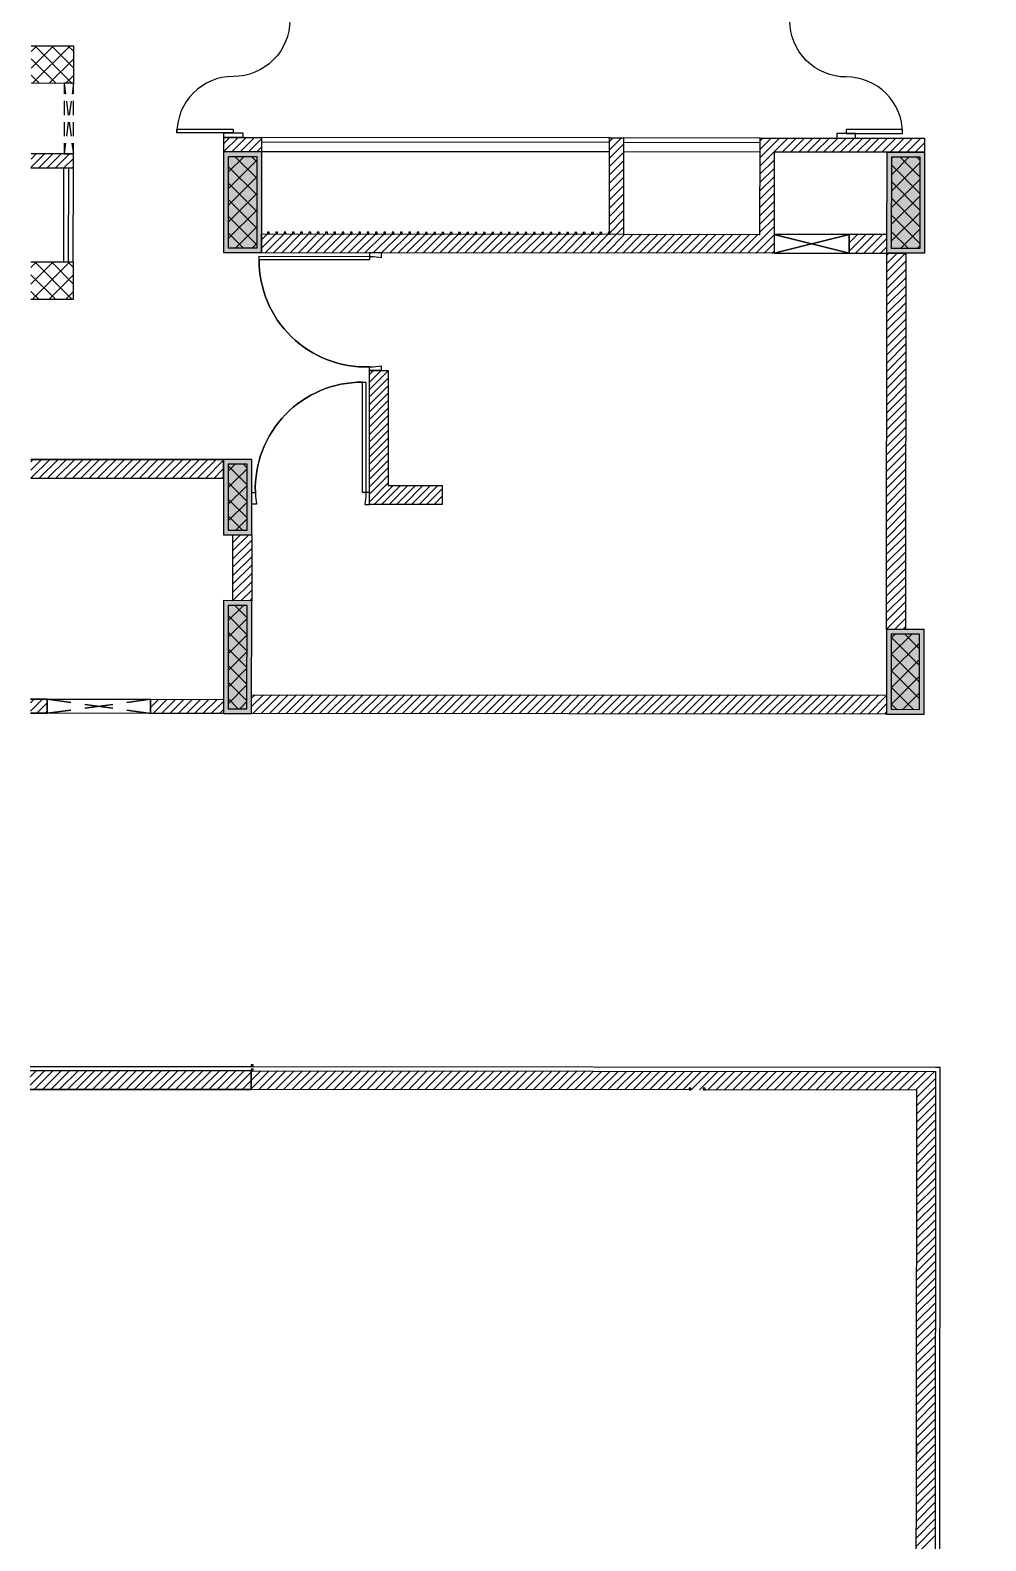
# Model space of a CAD drawing. Extents: x -957 to 3394, y -3 to 3008.
# Drawn here: x 23 to 422, y 627 to 1259 of the extents above; entities that cross this region are included whole.
import ezdxf

# ---------------------------------------------------------------- set-up
doc = ezdxf.new("R2010")
doc.units = 0
doc.header["$MEASUREMENT"] = 0
for name, color, linetype in [('PDF_DOOR', 7, 'CONTINUOUS'), ('PDF_ELEVATION_5_LIGHT', 7, 'CONTINUOUS'), ('PDF_ELEVATION_HIDDEN', 7, 'CONTINUOUS'), ('PDF_FRAMING-COLUMN', 7, 'CONTINUOUS'), ('PDF_FRAMING-COLUMN_HATCH', 7, 'CONTINUOUS'), ('PDF_FSM-PODIUM-FRAMING_-_S', 7, 'CONTINUOUS'), ('PDF_HATCH', 7, 'CONTINUOUS'), ('PDF_HATCH_-_AAC', 7, 'CONTINUOUS'), ('PDF_HATCH_-_WALL', 7, 'CONTINUOUS'), ('PDF_ID_FINISH_LINE', 7, 'CONTINUOUS'), ('PDF_TRI_ARC-KQ_DOOR___WIND', 7, 'CONTINUOUS'), ('PDF_WALL', 7, 'CONTINUOUS')]:
    doc.layers.add(name, color=color, linetype=linetype)

msp = doc.modelspace()

# ---------------------------------------------------------------- linework, layer by layer
at = {"layer": 'PDF_DOOR'}
for points in [[(164.58, 1163.19), (118.41, 1163.23), (118.41, 1164.69), (164.58, 1164.65)], [(164.58, 1163.19), (118.41, 1163.23), (118.41, 1164.69), (164.58, 1164.65)], [(169.5, 1166.14), (164.59, 1166.14), (164.58, 1164.65), (166.16, 1164.65), (169.5, 1164.17)], [(169.5, 1166.14), (164.59, 1166.14), (164.58, 1164.65), (166.16, 1164.65), (169.5, 1164.17)], [(169.46, 1116.98), (164.54, 1116.98), (164.55, 1118.47), (166.12, 1118.47), (169.46, 1118.94)], [(169.46, 1116.98), (164.54, 1116.98), (164.55, 1118.47), (166.12, 1118.47), (169.46, 1118.94)], [(161.55, 1065.85), (161.59, 1112.03), (163.04, 1112.03), (163.01, 1065.85)], [(161.55, 1065.85), (161.59, 1112.03), (163.04, 1112.03), (163.01, 1065.85)], [(115.33, 1060.98), (115.34, 1065.89), (116.83, 1065.89), (116.83, 1064.32), (117.3, 1060.98)], [(115.33, 1060.98), (115.34, 1065.89), (116.83, 1065.89), (116.83, 1064.32), (117.3, 1060.98)], [(164.5, 1060.94), (164.5, 1065.85), (163.01, 1065.85), (163, 1064.28), (162.53, 1060.94)], [(164.5, 1060.94), (164.5, 1065.85), (163.01, 1065.85), (163, 1064.28), (162.53, 1060.94)]]:
    msp.add_lwpolyline(points, close=True, dxfattribs=at)
for points in [[(118.41, 1163.23, 0.426627), (164.54, 1118.47, -0.426627)], [(161.59, 1112.03, 0.426645), (116.83, 1065.89, -0.426645)]]:
    msp.add_lwpolyline(points, format="xyb", close=True, dxfattribs=at)
at = {"layer": 'PDF_ELEVATION_5_LIGHT'}
for points in [[(264.92, 1214.24), (119.4, 1214.36)], [(327.85, 1214.18), (270.82, 1214.23)], [(264.91, 1208.34), (119.39, 1208.46)], [(264.92, 1212.27), (119.4, 1212.4)], [(327.84, 1208.28), (270.81, 1208.33)], [(327.85, 1212.21), (270.82, 1212.26)], [(36.76, 1162.32), (36.79, 1201.65)], [(36.76, 1162.32), (36.79, 1201.65)], [(38.73, 1162.32), (38.76, 1201.65)], [(38.73, 1162.32), (38.76, 1201.65)], [(40.69, 1162.32), (40.73, 1201.65)], [(40.69, 1162.32), (40.73, 1201.65)]]:
    msp.add_lwpolyline(points, dxfattribs=at)
for points in [[(365.18, 1173.84), (333.71, 1173.87), (333.71, 1166), (365.17, 1165.97)], [(333.71, 1173.87), (365.17, 1165.97)], [(365.18, 1173.84), (333.71, 1173.87), (333.71, 1166), (365.17, 1165.97)], [(333.71, 1166), (365.18, 1173.84)], [(72.98, 979.4), (72.98, 973.5), (29.72, 973.54), (29.72, 979.44)], [(72.98, 979.4), (72.98, 973.5), (29.72, 973.54), (29.72, 979.44)]]:
    msp.add_lwpolyline(points, close=True, dxfattribs=at)
at = {"layer": 'PDF_ELEVATION_HIDDEN'}
for points in [[(40.75, 1232.62), (40.76, 1237.05), (36.82, 1237.05), (36.82, 1232.63)], [(36.82, 1237.05), (37.42, 1232.53)], [(40.75, 1232.62), (40.76, 1237.05), (36.82, 1237.05), (36.82, 1232.62)], [(36.82, 1237.05), (37.42, 1232.53)], [(40.76, 1237.05), (40.15, 1232.53)], [(40.76, 1237.05), (40.15, 1232.53)], [(36.82, 1229.68), (36.81, 1223.78)], [(36.82, 1229.67), (36.81, 1223.78)], [(37.81, 1229.61), (38.58, 1223.76)], [(37.81, 1229.61), (38.58, 1223.76)], [(39.76, 1229.61), (38.97, 1223.76)], [(39.76, 1229.61), (38.97, 1223.76)], [(40.75, 1223.77), (40.75, 1229.67)], [(40.75, 1223.77), (40.75, 1229.67)], [(36.81, 1220.83), (36.8, 1214.93)], [(36.81, 1220.83), (36.8, 1214.93)], [(38.58, 1220.84), (37.8, 1214.99)], [(38.58, 1220.84), (37.8, 1214.99)], [(38.97, 1220.84), (39.75, 1214.99)], [(38.97, 1220.84), (39.75, 1214.99)], [(40.74, 1214.92), (40.74, 1220.82)], [(40.74, 1214.92), (40.74, 1220.82)], [(37.4, 1212.07), (36.8, 1207.55)], [(37.4, 1212.07), (36.8, 1207.55)], [(36.8, 1211.98), (36.8, 1207.55), (40.73, 1207.55), (40.74, 1211.97)], [(36.8, 1211.98), (36.8, 1207.55), (40.73, 1207.55), (40.74, 1211.97)], [(40.13, 1212.06), (40.73, 1207.55)], [(40.13, 1212.06), (40.73, 1207.55)]]:
    msp.add_lwpolyline(points, dxfattribs=at)
for points in [[(39.66, 978.08), (29.72, 979.44)], [(63.04, 978.06), (72.98, 979.4)], [(29.71, 973.54), (39.66, 974.89)], [(57.19, 975.67), (45.5, 977.27)], [(45.5, 975.68), (57.2, 977.26)], [(72.98, 973.5), (63.04, 974.87)]]:
    msp.add_lwpolyline(points, close=True, dxfattribs=at)
at = {"layer": 'PDF_FRAMING-COLUMN'}
for points in [[(103.66, 1208.48), (119.39, 1208.46), (119.36, 1166.18), (103.62, 1166.2)], [(103.66, 1208.48), (119.39, 1208.46), (119.36, 1166.18), (103.62, 1166.2)], [(380.94, 1208.24), (396.67, 1208.23), (396.63, 1165.95), (380.9, 1165.96)], [(380.94, 1208.24), (396.67, 1208.23), (396.63, 1165.95), (380.9, 1165.96)], [(105.62, 1206.51), (117.42, 1206.5), (117.39, 1168.15), (105.59, 1168.16)], [(105.62, 1206.51), (117.42, 1206.5), (117.39, 1168.15), (105.59, 1168.16)], [(382.9, 1206.27), (394.7, 1206.26), (394.67, 1167.91), (382.87, 1167.92)], [(382.9, 1206.27), (394.7, 1206.26), (394.67, 1167.91), (382.87, 1167.92)], [(115.32, 1048.2), (115.35, 1079.66), (103.55, 1079.67), (103.52, 1048.21)], [(115.32, 1048.2), (115.35, 1079.66), (103.55, 1079.67), (103.52, 1048.21)], [(113.36, 1050.16), (113.38, 1077.69), (105.51, 1077.7), (105.49, 1050.17)], [(113.36, 1050.16), (113.38, 1077.69), (105.51, 1077.7), (105.49, 1050.17)], [(103.5, 1020.67), (103.46, 973.48), (115.26, 973.47), (115.3, 1020.66)], [(103.5, 1020.67), (103.46, 973.48), (115.26, 973.47), (115.3, 1020.66)], [(105.46, 1018.71), (105.43, 975.44), (113.29, 975.44), (113.33, 1018.7)], [(105.46, 1018.71), (105.43, 975.44), (113.29, 975.44), (113.33, 1018.7)], [(380.74, 973.24), (396.47, 973.23), (396.5, 1008.62), (380.77, 1008.64)], [(382.71, 975.21), (394.5, 975.2), (394.53, 1006.66), (382.73, 1006.67)]]:
    msp.add_lwpolyline(points, close=True, dxfattribs=at)
at = {"layer": 'PDF_FRAMING-COLUMN_HATCH'}
for points in [[(23.04, 1243.41), (32.43, 1252.78)], [(23.05, 1250.36), (25.48, 1252.79)], [(23.64, 1237.06), (39.38, 1252.78)], [(40.28, 1237.04), (24.56, 1252.79)], [(40.76, 1243.52), (31.51, 1252.78)], [(40.77, 1250.47), (38.47, 1252.78)], [(33.33, 1237.05), (23.04, 1247.35)], [(30.59, 1237.05), (40.76, 1247.21)], [(26.37, 1237.06), (23.04, 1240.4)], [(37.54, 1237.05), (40.76, 1240.26)], [(22.96, 1153.03), (32.28, 1162.32)], [(22.97, 1159.98), (25.32, 1162.33)], [(33.32, 1146.59), (22.97, 1156.97)], [(23.48, 1146.6), (39.23, 1162.32)], [(40.28, 1146.59), (24.56, 1162.33)], [(30.44, 1146.59), (40.69, 1156.83)], [(40.68, 1153.13), (31.51, 1162.32)], [(40.69, 1160.09), (38.46, 1162.32)], [(26.37, 1146.6), (22.96, 1150.01)], [(37.39, 1146.59), (40.68, 1149.87)], [(382.72, 998.12), (391.29, 1006.66)], [(382.73, 1005.07), (384.33, 1006.67)], [(394.52, 993.53), (382.73, 1005.34)], [(394.53, 1000.49), (388.36, 1006.66)], [(382.72, 991.16), (394.53, 1002.95)], [(394.51, 986.58), (382.73, 998.39)], [(382.71, 984.21), (394.52, 996)], [(382.71, 977.26), (394.52, 989.05)], [(394.51, 979.63), (382.72, 991.44)], [(391.99, 975.2), (382.71, 984.49)], [(387.61, 975.2), (394.51, 982.09)], [(385.03, 975.2), (382.71, 977.53)]]:
    msp.add_lwpolyline(points, dxfattribs=at)
for points in [[(117.42, 1204.87), (105.61, 1193.08)], [(112.1, 1206.5), (105.62, 1200.03)], [(105.62, 1202.18), (117.41, 1190.37)], [(108.25, 1206.51), (117.42, 1197.32)], [(115.2, 1206.5), (117.42, 1204.27)], [(394.7, 1203.8), (382.89, 1192.02)], [(383.25, 1206.27), (382.9, 1205.92)], [(390.21, 1206.27), (382.9, 1198.97)], [(382.9, 1202.77), (394.69, 1190.96)], [(386.35, 1206.27), (394.69, 1197.91)], [(393.31, 1206.26), (394.7, 1204.87)], [(117.42, 1197.92), (105.61, 1186.13)], [(105.62, 1195.23), (117.4, 1183.42)], [(394.69, 1196.85), (382.88, 1185.06)], [(382.89, 1195.82), (394.68, 1184.01)], [(117.41, 1190.97), (105.6, 1179.18)], [(105.61, 1188.27), (117.4, 1176.46)], [(394.69, 1189.9), (382.88, 1178.11)], [(382.89, 1188.86), (394.68, 1177.05)], [(117.4, 1184.01), (105.6, 1172.22)], [(394.68, 1182.95), (382.87, 1171.16)], [(382.88, 1181.91), (394.67, 1170.1)], [(105.6, 1181.32), (117.39, 1169.51)], [(117.4, 1177.06), (108.48, 1168.16)], [(394.68, 1175.99), (386.59, 1167.92)], [(105.6, 1174.37), (111.8, 1168.16)], [(117.39, 1170.11), (115.44, 1168.15)], [(382.88, 1174.96), (389.9, 1167.92)], [(394.67, 1169.04), (393.54, 1167.92)], [(382.87, 1168.01), (382.95, 1167.92)], [(108.33, 1077.7), (105.51, 1074.89)], [(105.51, 1077.03), (113.37, 1069.16)], [(113.38, 1075.79), (105.51, 1067.93)], [(111.8, 1077.7), (113.38, 1076.11)], [(113.37, 1068.84), (105.5, 1060.98)], [(105.51, 1070.08), (113.37, 1062.2)], [(113.37, 1061.89), (105.49, 1054.03)], [(105.5, 1063.12), (113.36, 1055.25)], [(105.5, 1056.17), (111.49, 1050.17)], [(113.36, 1054.93), (108.59, 1050.17)], [(111.86, 1018.7), (105.46, 1012.31)], [(108.17, 1018.7), (113.33, 1013.54)], [(113.33, 1013.22), (105.45, 1005.36)], [(105.46, 1014.46), (113.32, 1006.58)], [(105.45, 1007.5), (113.31, 999.63)], [(113.32, 1006.27), (105.45, 998.41)], [(113.31, 999.31), (105.44, 991.45)], [(105.45, 1000.55), (113.31, 992.68)], [(113.31, 992.36), (105.43, 984.5)], [(105.44, 993.6), (113.3, 985.72)], [(105.44, 986.64), (113.3, 978.77)], [(113.3, 985.41), (105.43, 977.55)], [(105.43, 979.69), (109.68, 975.44)], [(113.3, 978.46), (110.27, 975.44)]]:
    msp.add_lwpolyline(points, close=True, dxfattribs=at)
for points in [[(103.66, 1208.48), (119.39, 1208.46), (103.62, 1166.2), (119.36, 1166.18)], [(103.66, 1208.48), (119.39, 1208.46), (103.62, 1166.2), (119.36, 1166.18)], [(380.94, 1208.24), (396.67, 1208.23), (380.9, 1165.96), (396.63, 1165.95)], [(380.94, 1208.24), (396.67, 1208.23), (380.9, 1165.96), (396.63, 1165.95)], [(105.62, 1206.51), (117.42, 1206.5), (105.59, 1168.16), (117.39, 1168.15)], [(105.62, 1206.51), (117.42, 1206.5), (105.59, 1168.16), (117.39, 1168.15)], [(382.9, 1206.27), (394.7, 1206.26), (382.87, 1167.92), (394.67, 1167.91)], [(382.9, 1206.27), (394.7, 1206.26), (382.87, 1167.92), (394.67, 1167.91)], [(115.32, 1048.2), (115.35, 1079.66), (103.52, 1048.21), (103.55, 1079.67)], [(115.32, 1048.2), (115.35, 1079.66), (103.52, 1048.21), (103.55, 1079.67)], [(113.36, 1050.16), (113.38, 1077.69), (105.49, 1050.17), (105.51, 1077.7)], [(113.36, 1050.16), (113.38, 1077.69), (105.49, 1050.17), (105.51, 1077.7)], [(103.5, 1020.67), (103.46, 973.48), (115.3, 1020.66), (115.26, 973.47)], [(103.5, 1020.67), (103.46, 973.48), (115.3, 1020.66), (115.26, 973.47)], [(105.46, 1018.71), (105.43, 975.44), (113.33, 1018.7), (113.29, 975.44)], [(105.46, 1018.71), (105.43, 975.44), (113.33, 1018.7), (113.29, 975.44)], [(380.74, 973.24), (396.47, 973.23), (380.77, 1008.64), (396.5, 1008.62)], [(382.71, 975.21), (394.5, 975.2), (382.73, 1006.67), (394.53, 1006.66)]]:
    msp.add_solid(points, dxfattribs=at)
at = {"layer": 'PDF_FSM-PODIUM-FRAMING_-_S'}
for points in [[(23.05, 1252.79), (40.77, 1252.78), (40.76, 1237.04), (23.03, 1237.06)], [(22.97, 1162.33), (40.69, 1162.32), (40.68, 1146.58), (22.96, 1146.6)]]:
    msp.add_lwpolyline(points, dxfattribs=at)
at = {"layer": 'PDF_HATCH'}
for points in [[(115.12, 816.52), (122.62, 824.01)], [(115.13, 823.48), (115.67, 824.01)], [(115.13, 820), (119.14, 824.01)], [(118.22, 816.14), (126.1, 824)], [(121.7, 816.14), (129.57, 824)], [(125.18, 816.14), (133.05, 824)], [(128.65, 816.14), (136.52, 823.99)], [(132.13, 816.13), (140, 823.99)], [(135.6, 816.13), (143.48, 823.99)], [(139.08, 816.13), (146.95, 823.99)], [(142.56, 816.12), (150.43, 823.98)], [(146.03, 816.12), (153.91, 823.98)], [(149.51, 816.12), (157.38, 823.98)], [(152.99, 816.11), (160.86, 823.97)], [(156.46, 816.11), (164.34, 823.97)], [(159.94, 816.11), (167.81, 823.97)], [(163.42, 816.11), (171.29, 823.96)], [(166.89, 816.1), (174.76, 823.96)], [(170.37, 816.1), (178.24, 823.96)], [(173.84, 816.1), (181.72, 823.96)], [(177.32, 816.09), (185.19, 823.95)], [(180.8, 816.09), (188.67, 823.95)], [(184.27, 816.09), (192.15, 823.95)], [(187.75, 816.08), (195.62, 823.94)], [(191.23, 816.08), (199.1, 823.94)], [(194.7, 816.08), (202.57, 823.94)], [(198.18, 816.08), (206.05, 823.94)], [(201.65, 816.07), (209.53, 823.93)], [(205.13, 816.07), (213, 823.93)], [(208.61, 816.07), (216.48, 823.93)], [(212.08, 816.06), (219.96, 823.92)], [(215.56, 816.06), (223.43, 823.92)], [(219.04, 816.06), (226.91, 823.92)], [(222.51, 816.06), (230.39, 823.91)], [(225.99, 816.05), (233.86, 823.91)], [(229.47, 816.05), (237.34, 823.91)], [(232.94, 816.05), (240.81, 823.91)], [(236.42, 816.04), (244.29, 823.9)], [(239.89, 816.04), (247.77, 823.9)], [(243.37, 816.04), (251.24, 823.9)], [(246.85, 816.03), (254.72, 823.89)], [(250.32, 816.03), (258.2, 823.89)], [(253.8, 816.03), (261.67, 823.89)], [(257.28, 816.03), (265.15, 823.88)], [(260.75, 816.02), (268.63, 823.88)], [(264.23, 816.02), (272.1, 823.88)], [(267.71, 816.02), (275.58, 823.88)], [(271.18, 816.01), (279.05, 823.87)], [(274.66, 816.01), (282.53, 823.87)], [(278.13, 816.01), (286.01, 823.87)], [(281.61, 816), (289.48, 823.86)], [(285.09, 816), (292.96, 823.86)], [(288.56, 816), (296.44, 823.86)], [(292.04, 816), (299.91, 823.85)], [(295.52, 815.99), (303.39, 823.85)], [(298.99, 815.99), (306.86, 823.85)], [(302.47, 815.99), (310.34, 823.85)], [(305.94, 815.98), (313.82, 823.84)], [(309.42, 815.98), (317.29, 823.84)], [(312.9, 815.98), (320.77, 823.84)], [(316.37, 815.97), (324.25, 823.83)], [(319.85, 815.97), (327.72, 823.83)], [(323.33, 815.97), (331.2, 823.83)], [(326.8, 815.97), (334.68, 823.83)], [(330.28, 815.96), (338.15, 823.82)], [(333.76, 815.96), (341.63, 823.82)], [(337.23, 815.96), (345.1, 823.82)], [(340.71, 815.95), (348.58, 823.81)], [(344.18, 815.95), (352.06, 823.81)], [(347.66, 815.95), (355.53, 823.81)], [(351.14, 815.95), (359.01, 823.8)], [(354.61, 815.94), (362.49, 823.8)], [(358.09, 815.94), (365.96, 823.8)], [(361.57, 815.94), (369.44, 823.8)], [(365.04, 815.93), (372.92, 823.79)], [(368.52, 815.93), (376.39, 823.79)], [(372, 815.93), (379.87, 823.79)], [(375.47, 815.92), (383.34, 823.78)], [(378.95, 815.92), (386.82, 823.78)], [(382.42, 815.92), (390.3, 823.78)], [(385.9, 815.92), (393.77, 823.77)], [(389.38, 815.91), (397.25, 823.77)], [(392.85, 815.91), (400.73, 823.77)], [(393.38, 812.96), (401.26, 820.82)], [(393.38, 809.49), (401.25, 817.35)], [(393.37, 802.54), (401.25, 810.39)], [(393.38, 806.01), (401.25, 813.87)], [(393.37, 799.06), (401.24, 806.92)], [(393.37, 795.58), (401.24, 803.44)], [(393.36, 792.11), (401.24, 799.97)], [(393.36, 788.63), (401.23, 796.49)], [(393.36, 785.15), (401.23, 793.01)], [(393.35, 778.2), (401.23, 786.06)], [(393.36, 781.68), (401.23, 789.54)], [(393.35, 774.72), (401.22, 782.58)], [(393.35, 771.25), (401.22, 779.11)], [(393.34, 767.77), (401.22, 775.63)], [(393.34, 764.3), (401.21, 772.16)], [(393.34, 760.82), (401.21, 768.68)], [(393.34, 757.34), (401.21, 765.2)], [(393.33, 753.87), (401.21, 761.73)], [(393.33, 750.39), (401.2, 758.25)], [(393.33, 746.91), (401.2, 754.77)], [(393.32, 743.44), (401.2, 751.3)], [(393.32, 739.96), (401.19, 747.82)], [(393.31, 733.01), (401.19, 740.87)], [(393.32, 736.49), (401.19, 744.34)], [(393.31, 729.53), (401.18, 737.39)], [(393.31, 726.06), (401.18, 733.92)], [(393.3, 719.1), (401.18, 726.96)], [(393.31, 722.58), (401.18, 730.44)], [(393.3, 715.63), (401.17, 723.49)], [(393.29, 708.67), (401.17, 716.53)], [(393.3, 712.15), (401.17, 720.01)], [(393.29, 705.2), (401.16, 713.06)], [(393.29, 701.72), (401.16, 709.58)], [(393.28, 698.25), (401.16, 706.1)], [(393.28, 694.77), (401.15, 702.63)], [(393.28, 691.29), (401.15, 699.15)], [(393.28, 687.82), (401.15, 695.68)], [(393.27, 684.34), (401.15, 692.2)], [(393.27, 680.86), (401.14, 688.72)], [(393.27, 677.39), (401.14, 685.25)], [(393.26, 673.91), (401.14, 681.77)], [(393.26, 670.43), (401.13, 678.29)], [(393.25, 663.48), (401.13, 671.34)], [(393.26, 666.96), (401.13, 674.82)], [(393.25, 660.01), (401.12, 667.87)], [(393.25, 656.53), (401.12, 664.39)], [(393.24, 649.58), (401.12, 657.44)], [(393.25, 653.05), (401.12, 660.91)], [(393.24, 646.1), (401.11, 653.96)], [(393.23, 639.15), (401.11, 647.01)], [(393.24, 642.62), (401.11, 650.48)], [(393.23, 635.67), (401.1, 643.53)], [(393.23, 632.2), (401.1, 640.05)], [(393.22, 625.24), (401.1, 633.1)], [(393.23, 628.72), (401.1, 636.58)], [(393.22, 621.77), (401.09, 629.63)]]:
    msp.add_lwpolyline(points, dxfattribs=at)
at = {"layer": 'PDF_HATCH_-_AAC'}
for points in [[(103.66, 1211.95), (106.08, 1214.37)], [(103.66, 1208.48), (109.56, 1214.37)], [(107.14, 1208.47), (113.03, 1214.36)], [(110.61, 1208.47), (116.51, 1214.36)], [(114.09, 1208.47), (119.4, 1213.77)], [(117.57, 1208.47), (119.39, 1210.29)]]:
    msp.add_lwpolyline(points, dxfattribs=at)
for points in [[(266.49, 1214.24), (264.92, 1212.67)], [(269.96, 1214.23), (264.92, 1209.19)], [(332.53, 1214.18), (327.84, 1209.49)], [(332.53, 1214.18), (327.84, 1209.49)], [(336.01, 1214.17), (327.84, 1206.02)], [(339.48, 1214.17), (327.84, 1202.54)], [(336.01, 1214.17), (327.84, 1206.02)], [(339.48, 1214.17), (327.84, 1202.54)], [(329.05, 1214.18), (327.85, 1212.97)], [(329.05, 1214.18), (327.85, 1212.97)], [(342.96, 1214.17), (337.06, 1208.28)], [(342.96, 1214.17), (337.06, 1208.28)], [(346.44, 1214.16), (340.54, 1208.27)], [(346.44, 1214.16), (340.54, 1208.27)], [(349.91, 1214.16), (344.01, 1208.27)], [(349.91, 1214.16), (344.01, 1208.27)], [(353.39, 1214.16), (347.49, 1208.27)], [(353.39, 1214.16), (347.49, 1208.27)], [(356.87, 1214.16), (350.97, 1208.26)], [(356.87, 1214.16), (350.97, 1208.26)], [(360.34, 1214.15), (354.44, 1208.26)], [(360.34, 1214.15), (354.44, 1208.26)], [(363.82, 1214.15), (357.92, 1208.26)], [(363.82, 1214.15), (357.92, 1208.26)], [(367.3, 1214.15), (361.39, 1208.26)], [(367.3, 1214.15), (361.39, 1208.26)], [(370.77, 1214.15), (364.87, 1208.25)], [(370.77, 1214.15), (364.87, 1208.25)], [(374.25, 1214.14), (368.35, 1208.25)], [(374.25, 1214.14), (368.35, 1208.25)], [(377.73, 1214.14), (371.82, 1208.25)], [(377.73, 1214.14), (371.82, 1208.25)], [(381.2, 1214.14), (375.3, 1208.24)], [(381.2, 1214.14), (375.3, 1208.24)], [(384.68, 1214.13), (378.78, 1208.24)], [(384.68, 1214.13), (378.78, 1208.24)], [(388.16, 1214.13), (382.25, 1208.24)], [(388.16, 1214.13), (382.25, 1208.24)], [(391.63, 1214.13), (385.73, 1208.23)], [(391.63, 1214.13), (385.73, 1208.23)], [(395.11, 1214.13), (389.21, 1208.23)], [(395.11, 1214.13), (389.21, 1208.23)], [(270.82, 1211.61), (264.91, 1205.72)], [(270.81, 1208.14), (264.91, 1202.24)], [(396.67, 1212.21), (392.68, 1208.23)], [(396.67, 1212.21), (392.68, 1208.23)], [(396.67, 1208.74), (396.16, 1208.23)], [(396.67, 1208.74), (396.16, 1208.23)], [(270.81, 1201.18), (264.9, 1195.29)], [(270.81, 1204.66), (264.91, 1198.77)], [(333.74, 1204.96), (327.83, 1199.07)], [(333.74, 1204.96), (327.83, 1199.07)], [(333.74, 1201.48), (327.83, 1195.59)], [(333.74, 1201.48), (327.83, 1195.59)], [(270.8, 1197.71), (264.9, 1191.81)], [(270.8, 1194.23), (264.9, 1188.34)], [(333.73, 1198.01), (327.83, 1192.11)], [(333.73, 1198.01), (327.83, 1192.11)], [(333.73, 1194.53), (327.83, 1188.64)], [(333.73, 1194.53), (327.83, 1188.64)], [(270.8, 1190.75), (264.89, 1184.86)], [(333.73, 1191.05), (327.82, 1185.16)], [(333.73, 1191.05), (327.82, 1185.16)], [(270.8, 1187.28), (264.89, 1181.38)], [(270.79, 1183.8), (264.89, 1177.91)], [(333.72, 1187.58), (327.82, 1181.68)], [(333.72, 1187.58), (327.82, 1181.68)], [(333.72, 1184.1), (327.82, 1178.21)], [(333.72, 1184.1), (327.82, 1178.21)], [(270.79, 1176.85), (259.98, 1166.06)], [(270.79, 1180.33), (264.89, 1174.43)], [(333.72, 1177.15), (322.56, 1166.01)], [(333.72, 1177.15), (322.56, 1166.01)], [(333.72, 1180.63), (327.81, 1174.73)], [(333.72, 1180.63), (327.81, 1174.73)], [(121.85, 1174.05), (119.36, 1171.56)], [(121.85, 1174.05), (119.36, 1171.56)], [(125.32, 1174.04), (119.36, 1168.09)], [(125.32, 1174.04), (119.36, 1168.09)], [(128.8, 1174.04), (120.93, 1166.18)], [(128.8, 1174.04), (120.93, 1166.18)], [(121.85, 1174.05), (122.58, 1174.05), (122.58, 1174.78), (121.85, 1174.78)], [(121.85, 1174.05), (122.58, 1174.05), (122.58, 1174.78), (121.85, 1174.78)], [(132.28, 1174.04), (124.4, 1166.18)], [(132.28, 1174.04), (124.4, 1166.18)], [(125.32, 1174.04), (126.06, 1174.04), (126.06, 1174.78), (125.32, 1174.78)], [(125.32, 1174.04), (126.06, 1174.04), (126.06, 1174.78), (125.32, 1174.78)], [(135.75, 1174.03), (127.88, 1166.18)], [(135.75, 1174.03), (127.88, 1166.18)], [(128.8, 1174.04), (129.53, 1174.04), (129.53, 1174.77), (128.8, 1174.77)], [(128.8, 1174.04), (129.53, 1174.04), (129.53, 1174.77), (128.8, 1174.77)], [(139.23, 1174.03), (131.36, 1166.17)], [(139.23, 1174.03), (131.36, 1166.17)], [(132.28, 1174.04), (133.01, 1174.04), (133.01, 1174.77), (132.28, 1174.77)], [(132.28, 1174.04), (133.01, 1174.04), (133.01, 1174.77), (132.28, 1174.77)], [(142.71, 1174.03), (134.83, 1166.17)], [(142.71, 1174.03), (134.83, 1166.17)], [(135.75, 1174.03), (136.49, 1174.03), (136.49, 1174.77), (135.75, 1174.77)], [(135.75, 1174.03), (136.49, 1174.03), (136.49, 1174.77), (135.75, 1174.77)], [(146.18, 1174.03), (138.31, 1166.17)], [(146.18, 1174.03), (138.31, 1166.17)], [(139.23, 1174.03), (139.96, 1174.03), (139.96, 1174.76), (139.23, 1174.76)], [(139.23, 1174.03), (139.96, 1174.03), (139.96, 1174.76), (139.23, 1174.76)], [(149.66, 1174.02), (141.79, 1166.16)], [(149.66, 1174.02), (141.79, 1166.16)], [(142.71, 1174.03), (143.44, 1174.03), (143.44, 1174.76), (142.71, 1174.76)], [(142.71, 1174.03), (143.44, 1174.03), (143.44, 1174.76), (142.71, 1174.76)], [(153.13, 1174.02), (145.26, 1166.16)], [(153.13, 1174.02), (145.26, 1166.16)], [(146.18, 1174.03), (146.92, 1174.02), (146.92, 1174.76), (146.18, 1174.76)], [(146.18, 1174.03), (146.92, 1174.02), (146.92, 1174.76), (146.18, 1174.76)], [(156.61, 1174.02), (148.74, 1166.16)], [(156.61, 1174.02), (148.74, 1166.16)], [(149.66, 1174.02), (150.39, 1174.02), (150.39, 1174.76), (149.66, 1174.76)], [(149.66, 1174.02), (150.39, 1174.02), (150.39, 1174.76), (149.66, 1174.76)], [(160.09, 1174.01), (152.21, 1166.15)], [(160.09, 1174.01), (152.21, 1166.15)], [(153.13, 1174.02), (153.87, 1174.02), (153.87, 1174.75), (153.14, 1174.75)], [(153.13, 1174.02), (153.87, 1174.02), (153.87, 1174.75), (153.14, 1174.75)], [(163.56, 1174.01), (155.69, 1166.15)], [(163.56, 1174.01), (155.69, 1166.15)], [(156.61, 1174.02), (157.34, 1174.02), (157.34, 1174.75), (156.61, 1174.75)], [(156.61, 1174.02), (157.34, 1174.02), (157.34, 1174.75), (156.61, 1174.75)], [(167.04, 1174.01), (159.17, 1166.15)], [(167.04, 1174.01), (159.17, 1166.15)], [(160.09, 1174.01), (160.82, 1174.01), (160.82, 1174.75), (160.09, 1174.75)], [(160.09, 1174.01), (160.82, 1174.01), (160.82, 1174.75), (160.09, 1174.75)], [(170.52, 1174), (162.64, 1166.15)], [(170.52, 1174), (162.64, 1166.15)], [(163.56, 1174.01), (164.3, 1174.01), (164.3, 1174.74), (163.56, 1174.74)], [(163.56, 1174.01), (164.3, 1174.01), (164.3, 1174.74), (163.56, 1174.74)], [(173.99, 1174), (166.12, 1166.14)], [(173.99, 1174), (166.12, 1166.14)], [(167.04, 1174.01), (167.77, 1174.01), (167.77, 1174.74), (167.04, 1174.74)], [(167.04, 1174.01), (167.77, 1174.01), (167.77, 1174.74), (167.04, 1174.74)], [(177.47, 1174), (169.6, 1166.14)], [(177.47, 1174), (169.6, 1166.14)], [(170.52, 1174), (171.25, 1174), (171.25, 1174.74), (170.52, 1174.74)], [(170.52, 1174), (171.25, 1174), (171.25, 1174.74), (170.52, 1174.74)], [(180.95, 1174), (173.07, 1166.14)], [(180.95, 1174), (173.07, 1166.14)], [(173.99, 1174), (174.73, 1174), (174.73, 1174.73), (173.99, 1174.73)], [(173.99, 1174), (174.73, 1174), (174.73, 1174.73), (173.99, 1174.73)], [(184.42, 1173.99), (176.55, 1166.13)], [(184.42, 1173.99), (176.55, 1166.13)], [(177.47, 1174), (178.2, 1174), (178.2, 1174.73), (177.47, 1174.73)], [(177.47, 1174), (178.2, 1174), (178.2, 1174.73), (177.47, 1174.73)], [(187.9, 1173.99), (180.03, 1166.13)], [(187.9, 1173.99), (180.03, 1166.13)], [(180.95, 1174), (181.68, 1174), (181.68, 1174.73), (180.95, 1174.73)], [(180.95, 1174), (181.68, 1174), (181.68, 1174.73), (180.95, 1174.73)], [(191.37, 1173.99), (183.5, 1166.13)], [(191.37, 1173.99), (183.5, 1166.13)], [(184.42, 1173.99), (185.16, 1173.99), (185.16, 1174.73), (184.42, 1174.73)], [(184.42, 1173.99), (185.16, 1173.99), (185.16, 1174.73), (184.42, 1174.73)], [(194.85, 1173.98), (186.98, 1166.12)], [(194.85, 1173.98), (186.98, 1166.12)], [(187.9, 1173.99), (188.63, 1173.99), (188.63, 1174.72), (187.9, 1174.72)], [(187.9, 1173.99), (188.63, 1173.99), (188.63, 1174.72), (187.9, 1174.72)], [(198.33, 1173.98), (190.45, 1166.12)], [(198.33, 1173.98), (190.45, 1166.12)], [(191.37, 1173.99), (192.11, 1173.99), (192.11, 1174.72), (191.38, 1174.72)], [(191.37, 1173.99), (192.11, 1173.99), (192.11, 1174.72), (191.38, 1174.72)], [(201.8, 1173.98), (193.93, 1166.12)], [(201.8, 1173.98), (193.93, 1166.12)], [(194.85, 1173.98), (195.58, 1173.98), (195.58, 1174.72), (194.85, 1174.72)], [(194.85, 1173.98), (195.58, 1173.98), (195.58, 1174.72), (194.85, 1174.72)], [(205.28, 1173.98), (197.41, 1166.12)], [(205.28, 1173.98), (197.41, 1166.12)], [(198.33, 1173.98), (199.06, 1173.98), (199.06, 1174.71), (198.33, 1174.71)], [(198.33, 1173.98), (199.06, 1173.98), (199.06, 1174.71), (198.33, 1174.71)], [(208.76, 1173.97), (200.88, 1166.11)], [(208.76, 1173.97), (200.88, 1166.11)], [(201.8, 1173.98), (202.54, 1173.98), (202.54, 1174.71), (201.8, 1174.71)], [(201.8, 1173.98), (202.54, 1173.98), (202.54, 1174.71), (201.8, 1174.71)], [(212.23, 1173.97), (204.36, 1166.11)], [(212.23, 1173.97), (204.36, 1166.11)], [(205.28, 1173.98), (206.01, 1173.97), (206.01, 1174.71), (205.28, 1174.71)], [(205.28, 1173.98), (206.01, 1173.97), (206.01, 1174.71), (205.28, 1174.71)], [(215.71, 1173.97), (207.84, 1166.11)], [(215.71, 1173.97), (207.84, 1166.11)], [(208.76, 1173.97), (209.49, 1173.97), (209.49, 1174.7), (208.76, 1174.71)], [(208.76, 1173.97), (209.49, 1173.97), (209.49, 1174.7), (208.76, 1174.71)], [(219.19, 1173.96), (211.31, 1166.1)], [(219.19, 1173.96), (211.31, 1166.1)], [(212.23, 1173.97), (212.97, 1173.97), (212.97, 1174.7), (212.23, 1174.7)], [(212.23, 1173.97), (212.97, 1173.97), (212.97, 1174.7), (212.23, 1174.7)], [(222.66, 1173.96), (214.79, 1166.1)], [(222.66, 1173.96), (214.79, 1166.1)], [(215.71, 1173.97), (216.44, 1173.97), (216.44, 1174.7), (215.71, 1174.7)], [(215.71, 1173.97), (216.44, 1173.97), (216.44, 1174.7), (215.71, 1174.7)], [(226.14, 1173.96), (218.27, 1166.1)], [(226.14, 1173.96), (218.27, 1166.1)], [(219.19, 1173.96), (219.92, 1173.96), (219.92, 1174.7), (219.19, 1174.7)], [(219.19, 1173.96), (219.92, 1173.96), (219.92, 1174.7), (219.19, 1174.7)], [(229.61, 1173.95), (221.74, 1166.09)], [(229.61, 1173.95), (221.74, 1166.09)], [(222.66, 1173.96), (223.39, 1173.96), (223.4, 1174.69), (222.66, 1174.69)], [(222.66, 1173.96), (223.39, 1173.96), (223.4, 1174.69), (222.66, 1174.69)], [(233.09, 1173.95), (225.22, 1166.09)], [(233.09, 1173.95), (225.22, 1166.09)], [(226.14, 1173.96), (226.87, 1173.96), (226.87, 1174.69), (226.14, 1174.69)], [(226.14, 1173.96), (226.87, 1173.96), (226.87, 1174.69), (226.14, 1174.69)], [(236.57, 1173.95), (228.69, 1166.09)], [(236.57, 1173.95), (228.69, 1166.09)], [(229.61, 1173.95), (230.35, 1173.95), (230.35, 1174.69), (229.61, 1174.69)], [(229.61, 1173.95), (230.35, 1173.95), (230.35, 1174.69), (229.61, 1174.69)], [(240.04, 1173.95), (232.17, 1166.09)], [(240.04, 1173.95), (232.17, 1166.09)], [(233.09, 1173.95), (233.82, 1173.95), (233.82, 1174.68), (233.09, 1174.68)], [(233.09, 1173.95), (233.82, 1173.95), (233.82, 1174.68), (233.09, 1174.68)], [(243.52, 1173.94), (235.65, 1166.08)], [(243.52, 1173.94), (235.65, 1166.08)], [(236.57, 1173.95), (237.3, 1173.95), (237.3, 1174.68), (236.57, 1174.68)], [(236.57, 1173.95), (237.3, 1173.95), (237.3, 1174.68), (236.57, 1174.68)], [(247, 1173.94), (239.12, 1166.08)], [(247, 1173.94), (239.12, 1166.08)], [(240.04, 1173.95), (240.78, 1173.94), (240.78, 1174.68), (240.04, 1174.68)], [(240.04, 1173.95), (240.78, 1173.94), (240.78, 1174.68), (240.04, 1174.68)], [(250.47, 1173.94), (242.6, 1166.08)], [(250.47, 1173.94), (242.6, 1166.08)], [(243.52, 1173.94), (244.25, 1173.94), (244.25, 1174.67), (243.52, 1174.68)], [(243.52, 1173.94), (244.25, 1173.94), (244.25, 1174.67), (243.52, 1174.68)], [(253.95, 1173.93), (246.08, 1166.07)], [(253.95, 1173.93), (246.08, 1166.07)], [(247, 1173.94), (247.73, 1173.94), (247.73, 1174.67), (247, 1174.67)], [(247, 1173.94), (247.73, 1173.94), (247.73, 1174.67), (247, 1174.67)], [(257.42, 1173.93), (249.55, 1166.07)], [(257.42, 1173.93), (249.55, 1166.07)], [(250.47, 1173.94), (251.21, 1173.94), (251.21, 1174.67), (250.47, 1174.67)], [(250.47, 1173.94), (251.21, 1173.94), (251.21, 1174.67), (250.47, 1174.67)], [(260.9, 1173.93), (253.03, 1166.07)], [(260.9, 1173.93), (253.03, 1166.07)], [(253.95, 1173.93), (254.68, 1173.93), (254.68, 1174.67), (253.95, 1174.67)], [(253.95, 1173.93), (254.68, 1173.93), (254.68, 1174.67), (253.95, 1174.67)], [(264.38, 1173.92), (256.5, 1166.07)], [(264.38, 1173.92), (256.5, 1166.07)], [(257.42, 1173.93), (258.16, 1173.93), (258.16, 1174.66), (257.43, 1174.66)], [(257.42, 1173.93), (258.16, 1173.93), (258.16, 1174.66), (257.43, 1174.66)], [(267.85, 1173.92), (259.98, 1166.06)], [(260.9, 1173.93), (261.63, 1173.93), (261.63, 1174.66), (260.9, 1174.66)], [(260.9, 1173.93), (261.63, 1173.93), (261.63, 1174.66), (260.9, 1174.66)], [(271.33, 1173.92), (263.46, 1166.06)], [(271.33, 1173.92), (263.46, 1166.06)], [(264.38, 1173.92), (265.11, 1173.92), (265.11, 1174.66), (264.38, 1174.66)], [(264.38, 1173.92), (265.11, 1173.92), (265.11, 1174.66), (264.38, 1174.66)], [(274.81, 1173.92), (266.93, 1166.06)], [(274.81, 1173.92), (266.93, 1166.06)], [(278.28, 1173.91), (270.41, 1166.05)], [(278.28, 1173.91), (270.41, 1166.05)], [(281.76, 1173.91), (273.89, 1166.05)], [(281.76, 1173.91), (273.89, 1166.05)], [(285.24, 1173.91), (277.36, 1166.05)], [(285.24, 1173.91), (277.36, 1166.05)], [(288.71, 1173.9), (280.84, 1166.04)], [(288.71, 1173.9), (280.84, 1166.04)], [(292.19, 1173.9), (284.32, 1166.04)], [(292.19, 1173.9), (284.32, 1166.04)], [(295.66, 1173.9), (287.79, 1166.04)], [(295.66, 1173.9), (287.79, 1166.04)], [(299.14, 1173.89), (291.27, 1166.04)], [(299.14, 1173.89), (291.27, 1166.04)], [(302.62, 1173.89), (294.74, 1166.03)], [(302.62, 1173.89), (294.74, 1166.03)], [(306.09, 1173.89), (298.22, 1166.03)], [(306.09, 1173.89), (298.22, 1166.03)], [(309.57, 1173.89), (301.7, 1166.03)], [(309.57, 1173.89), (301.7, 1166.03)], [(313.05, 1173.88), (305.17, 1166.02)], [(313.05, 1173.88), (305.17, 1166.02)], [(316.52, 1173.88), (308.65, 1166.02)], [(316.52, 1173.88), (308.65, 1166.02)], [(320, 1173.88), (312.13, 1166.02)], [(320, 1173.88), (312.13, 1166.02)], [(323.48, 1173.87), (315.6, 1166.01)], [(323.48, 1173.87), (315.6, 1166.01)], [(326.95, 1173.87), (319.08, 1166.01)], [(326.95, 1173.87), (319.08, 1166.01)], [(333.71, 1173.67), (326.03, 1166.01)], [(333.71, 1173.67), (326.03, 1166.01)], [(333.71, 1170.2), (329.51, 1166)], [(333.71, 1170.2), (329.51, 1166)], [(368.67, 1173.84), (365.17, 1170.35)], [(368.67, 1173.84), (365.17, 1170.35)], [(372.14, 1173.83), (365.17, 1166.87)], [(372.14, 1173.83), (365.17, 1166.87)], [(365.19, 1173.84), (365.18, 1173.82)], [(365.19, 1173.84), (365.18, 1173.82)], [(375.62, 1173.83), (367.75, 1165.97)], [(375.62, 1173.83), (367.75, 1165.97)], [(379.1, 1173.83), (371.22, 1165.97)], [(379.1, 1173.83), (371.22, 1165.97)], [(380.91, 1172.16), (374.7, 1165.96)], [(380.91, 1172.16), (374.7, 1165.96)], [(333.71, 1166.72), (332.98, 1166)], [(333.71, 1166.72), (332.98, 1166)], [(380.9, 1168.68), (378.18, 1165.96)], [(380.9, 1168.68), (378.18, 1165.96)], [(388.77, 1162.64), (380.89, 1154.78)], [(381.65, 1165.96), (380.9, 1165.21)], [(385.13, 1165.96), (380.9, 1161.73)], [(388.61, 1165.95), (380.9, 1158.26)], [(388.76, 1159.16), (380.89, 1151.3)], [(388.76, 1152.21), (380.88, 1144.35)], [(388.76, 1155.69), (380.89, 1147.83)], [(388.75, 1148.73), (380.88, 1140.87)], [(388.75, 1145.26), (380.88, 1137.4)], [(388.75, 1141.78), (380.87, 1133.92)], [(388.74, 1138.3), (380.87, 1130.44)], [(388.74, 1134.83), (380.87, 1126.97)], [(388.74, 1131.35), (380.87, 1123.49)], [(388.74, 1127.88), (380.86, 1120.02)], [(388.73, 1124.4), (380.86, 1116.54)], [(388.73, 1120.92), (380.86, 1113.06)], [(172.41, 1113.72), (164.53, 1105.86)], [(166.28, 1116.98), (164.54, 1115.25)], [(169.41, 1116.98), (164.54, 1112.12)], [(172.41, 1116.85), (164.54, 1108.99)], [(388.73, 1117.45), (380.85, 1109.59)], [(388.72, 1113.97), (380.85, 1106.11)], [(172.4, 1110.59), (164.53, 1102.73)], [(172.4, 1107.46), (164.53, 1099.6)], [(388.72, 1110.49), (380.85, 1102.63)], [(388.72, 1107.02), (380.85, 1099.16)], [(172.4, 1101.2), (164.52, 1093.34)], [(172.4, 1104.33), (164.53, 1096.47)], [(388.71, 1103.54), (380.84, 1095.68)], [(388.71, 1100.06), (380.84, 1092.21)], [(172.39, 1098.08), (164.52, 1090.22)], [(172.39, 1094.95), (164.52, 1087.09)], [(388.71, 1093.11), (380.83, 1085.25)], [(388.71, 1096.59), (380.84, 1088.73)], [(172.39, 1088.69), (164.51, 1080.83)], [(172.39, 1091.82), (164.52, 1083.96)], [(388.7, 1089.64), (380.83, 1081.78)], [(172.38, 1085.56), (164.51, 1077.7)], [(172.38, 1082.43), (164.51, 1074.57)], [(388.7, 1082.68), (380.82, 1074.82)], [(388.7, 1086.16), (380.83, 1078.3)], [(172.38, 1076.17), (164.5, 1068.32)], [(172.38, 1079.3), (164.51, 1071.44)], [(388.69, 1079.21), (380.82, 1071.35)], [(388.69, 1075.73), (380.82, 1067.87)], [(172.37, 1073.05), (164.5, 1065.19)], [(172.37, 1069.92), (164.5, 1062.06)], [(174.38, 1068.79), (166.5, 1060.93)], [(177.5, 1068.79), (169.63, 1060.93)], [(180.63, 1068.79), (172.76, 1060.93)], [(183.76, 1068.79), (175.89, 1060.93)], [(186.89, 1068.78), (179.02, 1060.92)], [(190.02, 1068.78), (182.15, 1060.92)], [(193.15, 1068.78), (185.27, 1060.92)], [(388.69, 1068.78), (380.81, 1060.92)], [(388.69, 1072.25), (380.82, 1064.39)], [(194.98, 1067.48), (188.4, 1060.92)], [(194.98, 1064.35), (191.53, 1060.91)], [(388.68, 1065.3), (380.81, 1057.44)], [(388.68, 1061.82), (380.81, 1053.97)], [(194.98, 1061.23), (194.66, 1060.91)], [(388.68, 1058.35), (380.8, 1050.49)], [(388.67, 1054.87), (380.8, 1047.01)], [(388.67, 1051.4), (380.8, 1043.54)], [(388.67, 1047.92), (380.79, 1040.06)], [(388.66, 1044.44), (380.79, 1036.58)], [(388.66, 1040.97), (380.79, 1033.11)], [(388.66, 1037.49), (380.79, 1029.63)], [(388.66, 1034.01), (380.78, 1026.15)], [(388.65, 1030.54), (380.78, 1022.68)], [(388.65, 1023.59), (380.77, 1015.73)], [(388.65, 1027.06), (380.78, 1019.2)], [(388.64, 1020.11), (380.77, 1012.25)], [(388.64, 1016.63), (380.77, 1008.77)], [(388.64, 1013.16), (384.11, 1008.64)], [(388.63, 1009.68), (387.59, 1008.63)], [(116.69, 981.33), (115.26, 979.91)], [(120.16, 981.33), (115.26, 976.44)], [(123.64, 981.33), (115.77, 973.47)], [(127.12, 981.32), (119.24, 973.46)], [(130.59, 981.32), (122.72, 973.46)], [(134.07, 981.32), (126.2, 973.46)], [(137.55, 981.31), (129.67, 973.46)], [(141.02, 981.31), (133.15, 973.45)], [(144.5, 981.31), (136.62, 973.45)], [(147.97, 981.31), (140.1, 973.45)], [(151.45, 981.3), (143.58, 973.44)], [(154.93, 981.3), (147.05, 973.44)], [(158.4, 981.3), (150.53, 973.44)], [(161.88, 981.29), (154.01, 973.43)], [(165.36, 981.29), (157.48, 973.43)], [(168.83, 981.29), (160.96, 973.43)], [(172.31, 981.28), (164.44, 973.43)], [(175.78, 981.28), (167.91, 973.42)], [(179.26, 981.28), (171.39, 973.42)], [(182.74, 981.28), (174.86, 973.42)], [(186.21, 981.27), (178.34, 973.41)], [(189.69, 981.27), (181.82, 973.41)], [(193.17, 981.27), (185.29, 973.41)], [(196.64, 981.26), (188.77, 973.4)], [(200.12, 981.26), (192.25, 973.4)], [(203.6, 981.26), (195.72, 973.4)], [(207.07, 981.26), (199.2, 973.4)], [(210.55, 981.25), (202.68, 973.39)], [(214.02, 981.25), (206.15, 973.39)], [(217.5, 981.25), (209.63, 973.39)], [(220.98, 981.24), (213.1, 973.38)], [(224.45, 981.24), (216.58, 973.38)], [(227.93, 981.24), (220.06, 973.38)], [(231.41, 981.23), (223.53, 973.38)], [(234.88, 981.23), (227.01, 973.37)], [(238.36, 981.23), (230.49, 973.37)], [(241.84, 981.23), (233.96, 973.37)], [(245.31, 981.22), (237.44, 973.36)], [(248.79, 981.22), (240.91, 973.36)], [(252.26, 981.22), (244.39, 973.36)], [(255.74, 981.21), (247.87, 973.35)], [(259.22, 981.21), (251.34, 973.35)], [(262.69, 981.21), (254.82, 973.35)], [(266.17, 981.2), (258.3, 973.35)], [(269.65, 981.2), (261.77, 973.34)], [(273.12, 981.2), (265.25, 973.34)], [(276.6, 981.2), (268.73, 973.34)], [(280.07, 981.19), (272.2, 973.33)], [(283.55, 981.19), (275.68, 973.33)], [(287.03, 981.19), (279.15, 973.33)], [(290.5, 981.18), (282.63, 973.32)], [(293.98, 981.18), (286.11, 973.32)], [(297.46, 981.18), (289.58, 973.32)], [(300.93, 981.17), (293.06, 973.32)], [(304.41, 981.17), (296.54, 973.31)], [(307.89, 981.17), (300.01, 973.31)], [(311.36, 981.17), (303.49, 973.31)], [(314.84, 981.16), (306.97, 973.3)], [(318.31, 981.16), (310.44, 973.3)], [(321.79, 981.16), (313.92, 973.3)], [(325.27, 981.15), (317.39, 973.29)], [(328.74, 981.15), (320.87, 973.29)], [(332.22, 981.15), (324.35, 973.29)], [(335.7, 981.15), (327.82, 973.29)], [(339.17, 981.14), (331.3, 973.28)], [(342.65, 981.14), (334.78, 973.28)], [(346.13, 981.14), (338.25, 973.28)], [(349.6, 981.13), (341.73, 973.27)], [(353.08, 981.13), (345.2, 973.27)], [(356.55, 981.13), (348.68, 973.27)], [(360.03, 981.12), (352.16, 973.27)], [(363.51, 981.12), (355.63, 973.26)], [(366.98, 981.12), (359.11, 973.26)], [(370.46, 981.12), (362.59, 973.26)], [(373.94, 981.11), (366.06, 973.25)], [(377.41, 981.11), (369.54, 973.25)], [(380.74, 980.96), (373.02, 973.25)], [(380.74, 977.49), (376.49, 973.24)], [(380.74, 974.01), (379.97, 973.24)]]:
    msp.add_lwpolyline(points, close=True, dxfattribs=at)
at = {"layer": 'PDF_HATCH_-_WALL'}
for points in [[(23, 1201.86), (28.71, 1207.56)], [(23.01, 1205.34), (25.23, 1207.56)], [(26.28, 1201.66), (32.18, 1207.55)], [(29.75, 1201.66), (35.66, 1207.55)], [(33.23, 1201.65), (39.14, 1207.55)], [(36.71, 1201.65), (40.73, 1205.67)], [(40.18, 1201.65), (40.73, 1202.19)]]:
    msp.add_lwpolyline(points, dxfattribs=at)
for points in [[(23.9, 1079.74), (22.9, 1078.74)], [(27.37, 1079.73), (22.9, 1075.26)], [(30.85, 1079.73), (22.98, 1071.87)], [(34.33, 1079.73), (26.45, 1071.87)], [(37.8, 1079.73), (29.93, 1071.87)], [(41.28, 1079.72), (33.41, 1071.86)], [(44.76, 1079.72), (36.88, 1071.86)], [(48.23, 1079.72), (40.36, 1071.86)], [(51.71, 1079.71), (43.84, 1071.85)], [(55.19, 1079.71), (47.31, 1071.85)], [(58.66, 1079.71), (50.79, 1071.85)], [(62.14, 1079.7), (54.27, 1071.85)], [(65.61, 1079.7), (57.74, 1071.84)], [(69.09, 1079.7), (61.22, 1071.84)], [(72.57, 1079.7), (64.69, 1071.84)], [(76.04, 1079.69), (68.17, 1071.83)], [(79.52, 1079.69), (71.65, 1071.83)], [(83, 1079.69), (75.12, 1071.83)], [(86.47, 1079.68), (78.6, 1071.82)], [(89.95, 1079.68), (82.08, 1071.82)], [(93.43, 1079.68), (85.55, 1071.82)], [(96.9, 1079.68), (89.03, 1071.82)], [(100.38, 1079.67), (92.5, 1071.81)], [(103.55, 1079.37), (95.98, 1071.81)], [(103.55, 1075.89), (99.46, 1071.81)], [(103.54, 1072.41), (102.93, 1071.8)], [(110.6, 1048.2), (107.45, 1045.06)], [(114.08, 1048.2), (107.45, 1041.58)], [(115.32, 1045.96), (107.45, 1038.1)], [(115.32, 1042.49), (107.44, 1034.63)], [(115.31, 1039.01), (107.44, 1031.15)], [(115.31, 1035.53), (107.44, 1027.67)], [(115.31, 1032.06), (107.44, 1024.2)], [(115.31, 1028.58), (107.43, 1020.72)], [(115.3, 1025.1), (110.86, 1020.67)], [(115.3, 1021.63), (114.33, 1020.66)], [(24.33, 979.45), (22.81, 977.93)], [(27.81, 979.44), (22.81, 974.45)], [(73, 979.4), (72.98, 979.38)], [(76.48, 979.4), (72.98, 975.91)], [(79.96, 979.4), (74.05, 973.5)], [(83.43, 979.39), (77.53, 973.5)], [(86.91, 979.39), (81, 973.5)], [(90.38, 979.39), (84.48, 973.49)], [(93.86, 979.39), (87.96, 973.49)], [(97.34, 979.38), (91.43, 973.49)], [(100.81, 979.38), (94.91, 973.49)], [(29.72, 977.87), (25.38, 973.54)], [(29.72, 974.4), (28.86, 973.54)], [(103.46, 978.55), (98.39, 973.48)], [(103.46, 975.08), (101.86, 973.48)], [(25.28, 824.09), (22.68, 821.49)], [(28.76, 824.09), (22.68, 818.02)], [(32.23, 824.08), (24.36, 816.22)], [(35.71, 824.08), (27.84, 816.22)], [(39.19, 824.08), (31.31, 816.22)], [(42.66, 824.07), (34.79, 816.22)], [(46.14, 824.07), (38.27, 816.21)], [(49.62, 824.07), (41.74, 816.21)], [(53.09, 824.07), (45.22, 816.21)], [(56.57, 824.06), (48.7, 816.2)], [(60.05, 824.06), (52.17, 816.2)], [(63.52, 824.06), (55.65, 816.2)], [(67, 824.05), (59.13, 816.19)], [(70.47, 824.05), (62.6, 816.19)], [(73.95, 824.05), (66.08, 816.19)], [(77.43, 824.05), (69.55, 816.19)], [(80.9, 824.04), (73.03, 816.18)], [(84.38, 824.04), (76.51, 816.18)], [(87.86, 824.04), (79.98, 816.18)], [(91.33, 824.03), (83.46, 816.17)], [(94.81, 824.03), (86.94, 816.17)], [(98.28, 824.03), (90.41, 816.17)], [(101.76, 824.02), (93.89, 816.17)], [(105.24, 824.02), (97.36, 816.16)], [(108.71, 824.02), (100.84, 816.16)], [(112.19, 824.02), (104.32, 816.16)], [(115.13, 823.48), (107.79, 816.15)], [(115.13, 820), (111.27, 816.15)], [(115.12, 816.52), (114.75, 816.15)]]:
    msp.add_lwpolyline(points, close=True, dxfattribs=at)
at = {"layer": 'PDF_ID_FINISH_LINE'}
msp.add_lwpolyline([(22.68, 825.86), (115.13, 825.78), (401.26, 825.54), (403.03, 825.54), (402.84, 607.25), (603.62, 607.08), (726.14, 606.98), (726.14, 605.21)], dxfattribs=at)
msp.add_lwpolyline([(115.13, 825.78), (115.86, 825.78), (115.87, 826.52), (115.13, 826.52)], close=True, dxfattribs=at)
at = {"layer": 'PDF_TRI_ARC-KQ_DOOR___WIND'}
for points in [[(131.24, 1263.51, -0.414214), (107.62, 1239.93, 0.414213), (84, 1216.35)], [(387.43, 1216.1, 0.414213), (363.86, 1239.71, -0.414214), (340.28, 1263.33)]]:
    msp.add_lwpolyline(points, format="xyb", dxfattribs=at)
for points in [[(107.6, 1216.33), (84, 1216.35), (84, 1217.93), (107.6, 1217.91)], [(103.66, 1214.37), (103.67, 1216.34), (111.53, 1216.33), (111.53, 1214.36)], [(367.77, 1214.15), (367.77, 1216.11), (359.9, 1216.12), (359.9, 1214.15)], [(363.84, 1216.12), (387.43, 1216.1), (387.44, 1217.67), (363.84, 1217.69)]]:
    msp.add_lwpolyline(points, close=True, dxfattribs=at)
at = {"layer": 'PDF_WALL'}
for points in [[(103.66, 1214.37), (119.4, 1214.36), (119.39, 1208.46), (103.66, 1208.48)], [(333.74, 1208.28), (333.71, 1166), (119.36, 1166.18), (119.36, 1174.05), (264.88, 1173.92), (264.92, 1214.24), (270.82, 1214.23), (270.78, 1173.92), (327.81, 1173.87), (327.85, 1214.18), (396.68, 1214.12), (396.67, 1208.23)], [(333.74, 1208.28), (333.71, 1166), (119.36, 1166.18), (119.36, 1174.05), (264.88, 1173.92), (264.92, 1214.24), (270.82, 1214.23), (270.78, 1173.92), (327.81, 1173.87), (327.85, 1214.18), (396.68, 1214.12), (396.67, 1208.23)], [(270.78, 1173.92), (327.81, 1173.87), (327.85, 1214.18), (396.68, 1214.12), (396.67, 1208.23), (333.74, 1208.28), (333.71, 1166), (119.36, 1166.18), (119.36, 1174.05)], [(270.78, 1173.92), (327.81, 1173.87), (327.85, 1214.18), (396.68, 1214.12), (396.67, 1208.23), (333.74, 1208.28), (333.71, 1166), (119.36, 1166.18), (119.36, 1174.05)], [(365.17, 1165.97), (380.9, 1165.96), (380.91, 1173.82), (365.18, 1173.84)], [(365.17, 1165.97), (380.9, 1165.96), (380.91, 1173.82), (365.18, 1173.84)], [(380.9, 1165.96), (388.77, 1165.95), (388.63, 1008.63), (380.77, 1008.64)], [(380.9, 1165.96), (388.77, 1165.95), (388.63, 1008.63), (380.77, 1008.64)], [(194.98, 1060.91), (164.5, 1060.94), (164.54, 1116.98), (172.41, 1116.97), (172.37, 1068.79), (194.98, 1068.78)], [(194.98, 1060.91), (164.5, 1060.94), (164.54, 1116.98), (172.41, 1116.97), (172.37, 1068.79), (194.98, 1068.78)], [(22.9, 1079.74), (103.55, 1079.67), (103.54, 1071.8), (22.89, 1071.87), (103.54, 1071.8), (103.55, 1079.67)], [(107.46, 1048.2), (115.32, 1048.2), (115.3, 1020.66), (107.43, 1020.67)], [(107.46, 1048.2), (115.32, 1048.2), (115.3, 1020.66), (107.43, 1020.67)], [(22.81, 979.45), (29.72, 979.44), (29.72, 973.54), (22.81, 973.55), (29.72, 973.54), (29.72, 979.44)], [(103.46, 979.38), (103.46, 973.48), (72.98, 973.5), (72.98, 979.4)], [(103.46, 979.38), (103.46, 973.48), (72.98, 973.5), (72.98, 979.4)], [(115.26, 981.33), (380.74, 981.11), (380.74, 973.24), (115.26, 973.47)], [(115.26, 981.33), (380.74, 981.11), (380.74, 973.24), (115.26, 973.47)], [(115.12, 816.15), (115.13, 824.01), (22.68, 824.09), (115.13, 824.01), (115.12, 816.15), (22.67, 816.23)], [(115.13, 824.01), (115.86, 824.01), (115.86, 824.75), (115.13, 824.75)], [(298.21, 815.99), (298.94, 815.99), (298.94, 816.72), (298.21, 816.72)], [(304.11, 815.99), (304.84, 815.98), (304.84, 816.72), (304.11, 816.72)]]:
    msp.add_lwpolyline(points, close=True, dxfattribs=at)
for points in [[(23, 1201.66), (40.73, 1201.65), (40.73, 1207.55), (23.01, 1207.56)], [(36.79, 1201.65), (40.73, 1201.65)], [(36.79, 1201.65), (40.73, 1201.65)], [(267.83, 1173.92), (267.85, 1173.92)], [(36.76, 1162.32), (40.69, 1162.32)], [(36.76, 1162.32), (40.69, 1162.32)], [(298.21, 815.99), (115.12, 816.15), (115.13, 823.48)], [(115.13, 824.01), (401.26, 823.77), (401.07, 605.49), (603.62, 605.31), (603.62, 597.45), (393.2, 597.63), (393.26, 668.42), (393.25, 662.52)], [(393.39, 815.91), (304.11, 815.99)], [(393.26, 668.42), (393.39, 815.91), (304.11, 815.99)]]:
    msp.add_lwpolyline(points, dxfattribs=at)

doc.saveas('drawing.dxf')
